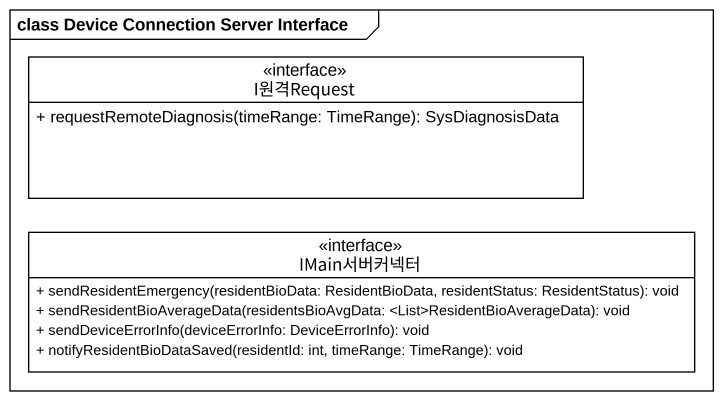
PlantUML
@startuml
mainframe class Device Connection Server Interface
hide circle
hide empty members
skinparam classAttributeIconSize 0
interface I원격Request {
  + requestRemoteDiagnosis(timeRange: TimeRange): SysDiagnosisData
}
interface IMain서버커넥터 {
  + sendResidentEmergency(residentBioData: ResidentBioData, residentStatus: ResidentStatus): void
  + sendResidentBioAverageData(residentsBioAvgData: <List>ResidentBioAverageData): void
  + sendDeviceErrorInfo(deviceErrorInfo: DeviceErrorInfo): void
  + notifyResidentBioDataSaved(residentId: int, timeRange: TimeRange): void
}
@enduml
